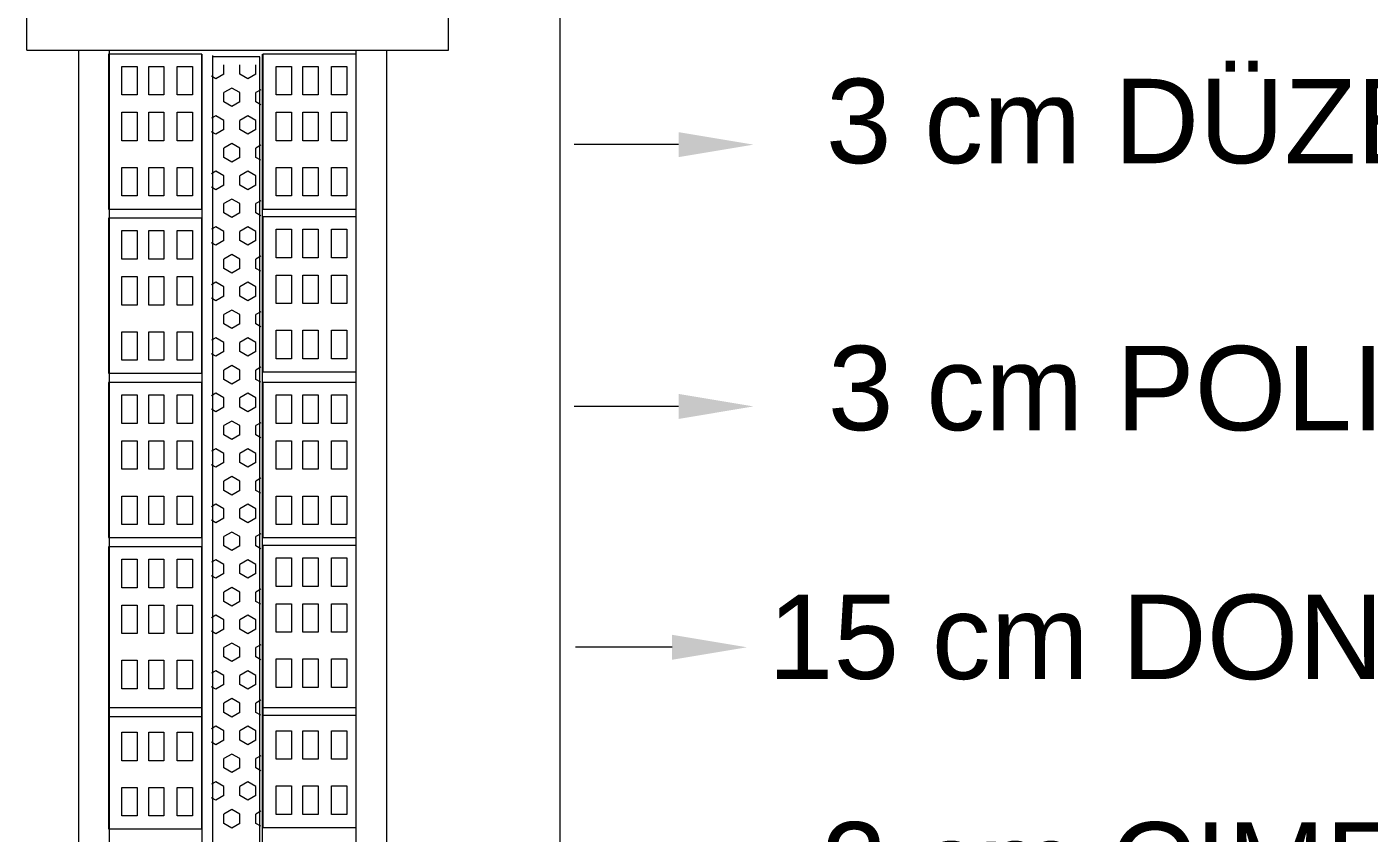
# Model space of a CAD drawing. Header units: inches. Extents: x -7543 to -822, y 102837 to 190349.
# Drawn here: x -822.4829 to -822.4285, y 102836.9954 to 102837.0281 of the extents above; entities that cross this region are included whole.
import ezdxf

# ---------------------------------------------------------------- set-up
doc = ezdxf.new("R2010")
doc.units = ezdxf.units.IN
doc.header["$MEASUREMENT"] = 0
doc.layers.add('PENCERE', color=7, linetype='Continuous', lineweight=18, true_color=0xffb360)
doc.styles.add('MAHAL', font='arial.ttf', dxfattribs={"height": 0.13})

msp = doc.modelspace()

# ---------------------------------------------------------------- linework, layer by layer
at = {"layer": 'PENCERE'}
for p, q in [((-822.461334, 102837.034157), (-822.461334, 102836.970395)), ((-822.482948, 102837.027145), (-822.482948, 102837.029645)), ((-822.465844, 102837.027145), (-822.465844, 102837.029645)), ((-822.482948, 102837.027145), (-822.465844, 102837.027145)), ((-822.480844, 102836.950395), (-822.480844, 102837.027145)), ((-822.479594, 102836.982145), (-822.479594, 102837.027145)), ((-822.469594, 102836.982145), (-822.469594, 102837.027145)), ((-822.468344, 102836.983395), (-822.468344, 102837.027145)), ((-822.475846, 102837.026989), (-822.479632, 102837.026989)), ((-822.479632, 102837.026989), (-822.479632, 102837.020705)), ((-822.479089, 102837.026489), (-822.478471, 102837.026489)), ((-822.479089, 102837.025329), (-822.479089, 102837.026489)), ((-822.478471, 102837.026489), (-822.478471, 102837.025329)), ((-822.478007, 102837.026489), (-822.477388, 102837.026489)), ((-822.478007, 102837.025329), (-822.478007, 102837.026489)), ((-822.477388, 102837.026489), (-822.477388, 102837.025329)), ((-822.476847, 102837.026489), (-822.476228, 102837.026489)), ((-822.476847, 102837.025329), (-822.476847, 102837.026489)), ((-822.476228, 102837.026489), (-822.476228, 102837.025329)), ((-822.475855, 102837.026989), (-822.475855, 102836.982119)), ((-822.475846, 102837.020705), (-822.475846, 102837.026989)), ((-822.475422, 102837.02693), (-822.475422, 102836.982009)), ((-822.473504, 102837.02687), (-822.475422, 102837.02687)), ((-822.474957, 102837.026173), (-822.474957, 102837.026548)), ((-822.474307, 102837.026173), (-822.474307, 102837.026548)), ((-822.473658, 102837.026173), (-822.473658, 102837.026548)), ((-822.473504, 102836.982009), (-822.473504, 102837.02687)), ((-822.473392, 102836.982119), (-822.473392, 102837.026989)), ((-822.469588, 102837.026989), (-822.473374, 102837.026989)), ((-822.473374, 102837.026989), (-822.473374, 102837.020705)), ((-822.472831, 102837.026489), (-822.472213, 102837.026489)), ((-822.472831, 102837.025329), (-822.472831, 102837.026489)), ((-822.472213, 102837.026489), (-822.472213, 102837.025329)), ((-822.471749, 102837.026489), (-822.47113, 102837.026489)), ((-822.471749, 102837.025329), (-822.471749, 102837.026489)), ((-822.47113, 102837.026489), (-822.47113, 102837.025329)), ((-822.470589, 102837.026489), (-822.46997, 102837.026489)), ((-822.470589, 102837.025329), (-822.470589, 102837.026489)), ((-822.46997, 102837.026489), (-822.46997, 102837.025329)), ((-822.469588, 102837.020705), (-822.469588, 102837.026989)), ((-822.475281, 102837.025985), (-822.475458, 102837.026087)), ((-822.474957, 102837.026173), (-822.475281, 102837.025985)), ((-822.473982, 102837.025985), (-822.474307, 102837.026173)), ((-822.473658, 102837.026173), (-822.473982, 102837.025985)), ((-822.474632, 102837.02561), (-822.474957, 102837.025423)), ((-822.474957, 102837.025048), (-822.474957, 102837.025423)), ((-822.474307, 102837.025423), (-822.474632, 102837.02561)), ((-822.474307, 102837.025048), (-822.474307, 102837.025423)), ((-822.473458, 102837.025538), (-822.473658, 102837.025423)), ((-822.473658, 102837.025048), (-822.473658, 102837.025423)), ((-822.478471, 102837.025329), (-822.479089, 102837.025329)), ((-822.477388, 102837.025329), (-822.478007, 102837.025329)), ((-822.476228, 102837.025329), (-822.476847, 102837.025329)), ((-822.474632, 102837.02486), (-822.474957, 102837.025048)), ((-822.474307, 102837.025048), (-822.474632, 102837.02486)), ((-822.473458, 102837.024933), (-822.473658, 102837.025048)), ((-822.472213, 102837.025329), (-822.472831, 102837.025329)), ((-822.47113, 102837.025329), (-822.471749, 102837.025329)), ((-822.46997, 102837.025329), (-822.470589, 102837.025329)), ((-822.479089, 102837.024634), (-822.478471, 102837.024634)), ((-822.479089, 102837.023474), (-822.479089, 102837.024634)), ((-822.478471, 102837.024634), (-822.478471, 102837.023474)), ((-822.478007, 102837.024634), (-822.477388, 102837.024634)), ((-822.478007, 102837.023474), (-822.478007, 102837.024634)), ((-822.477388, 102837.024634), (-822.477388, 102837.023474)), ((-822.476847, 102837.024634), (-822.476228, 102837.024634)), ((-822.476847, 102837.023474), (-822.476847, 102837.024634)), ((-822.476228, 102837.024634), (-822.476228, 102837.023474)), ((-822.475281, 102837.024485), (-822.475458, 102837.024383)), ((-822.474957, 102837.024298), (-822.475281, 102837.024485)), ((-822.474957, 102837.023923), (-822.474957, 102837.024298)), ((-822.473982, 102837.024485), (-822.474307, 102837.024298)), ((-822.474307, 102837.023923), (-822.474307, 102837.024298)), ((-822.473658, 102837.024298), (-822.473982, 102837.024485)), ((-822.473658, 102837.023923), (-822.473658, 102837.024298)), ((-822.472831, 102837.024634), (-822.472213, 102837.024634)), ((-822.472831, 102837.023474), (-822.472831, 102837.024634)), ((-822.472213, 102837.024634), (-822.472213, 102837.023474)), ((-822.471749, 102837.024634), (-822.47113, 102837.024634)), ((-822.471749, 102837.023474), (-822.471749, 102837.024634)), ((-822.47113, 102837.024634), (-822.47113, 102837.023474)), ((-822.470589, 102837.024634), (-822.46997, 102837.024634)), ((-822.470589, 102837.023474), (-822.470589, 102837.024634)), ((-822.46997, 102837.024634), (-822.46997, 102837.023474)), ((-822.475281, 102837.023735), (-822.475458, 102837.023837)), ((-822.474957, 102837.023923), (-822.475281, 102837.023735)), ((-822.473982, 102837.023735), (-822.474307, 102837.023923)), ((-822.473658, 102837.023923), (-822.473982, 102837.023735)), ((-822.478471, 102837.023474), (-822.479089, 102837.023474)), ((-822.477388, 102837.023474), (-822.478007, 102837.023474)), ((-822.476228, 102837.023474), (-822.476847, 102837.023474)), ((-822.474632, 102837.02336), (-822.474957, 102837.023173)), ((-822.474307, 102837.023173), (-822.474632, 102837.02336)), ((-822.473458, 102837.023288), (-822.473658, 102837.023173)), ((-822.472213, 102837.023474), (-822.472831, 102837.023474)), ((-822.47113, 102837.023474), (-822.471749, 102837.023474)), ((-822.46997, 102837.023474), (-822.470589, 102837.023474)), ((-822.456512, 102837.023314), (-822.460754, 102837.023314)), ((-822.474957, 102837.022798), (-822.474957, 102837.023173)), ((-822.474632, 102837.02261), (-822.474957, 102837.022798)), ((-822.474307, 102837.022798), (-822.474632, 102837.02261)), ((-822.474307, 102837.022798), (-822.474307, 102837.023173)), ((-822.473658, 102837.022798), (-822.473658, 102837.023173)), ((-822.473458, 102837.022683), (-822.473658, 102837.022798)), ((-822.479089, 102837.022392), (-822.478471, 102837.022392)), ((-822.479089, 102837.021233), (-822.479089, 102837.022392)), ((-822.478471, 102837.022392), (-822.478471, 102837.021233)), ((-822.478007, 102837.022392), (-822.477388, 102837.022392)), ((-822.478007, 102837.021233), (-822.478007, 102837.022392)), ((-822.477388, 102837.022392), (-822.477388, 102837.021233)), ((-822.476847, 102837.022392), (-822.476228, 102837.022392)), ((-822.476847, 102837.021233), (-822.476847, 102837.022392)), ((-822.476228, 102837.022392), (-822.476228, 102837.021233)), ((-822.475281, 102837.022235), (-822.475458, 102837.022133)), ((-822.474957, 102837.022048), (-822.475281, 102837.022235)), ((-822.473982, 102837.022235), (-822.474307, 102837.022048)), ((-822.473658, 102837.022048), (-822.473982, 102837.022235)), ((-822.472831, 102837.022392), (-822.472213, 102837.022392)), ((-822.472831, 102837.021233), (-822.472831, 102837.022392)), ((-822.472213, 102837.022392), (-822.472213, 102837.021233)), ((-822.471749, 102837.022392), (-822.47113, 102837.022392)), ((-822.471749, 102837.021233), (-822.471749, 102837.022392)), ((-822.47113, 102837.022392), (-822.47113, 102837.021233)), ((-822.470589, 102837.022392), (-822.46997, 102837.022392)), ((-822.470589, 102837.021233), (-822.470589, 102837.022392)), ((-822.46997, 102837.022392), (-822.46997, 102837.021233)), ((-822.475281, 102837.021485), (-822.475458, 102837.021587)), ((-822.474957, 102837.021673), (-822.475281, 102837.021485)), ((-822.474957, 102837.021673), (-822.474957, 102837.022048)), ((-822.474307, 102837.021673), (-822.474307, 102837.022048)), ((-822.473982, 102837.021485), (-822.474307, 102837.021673)), ((-822.473658, 102837.021673), (-822.473982, 102837.021485)), ((-822.473658, 102837.021673), (-822.473658, 102837.022048)), ((-822.478471, 102837.021233), (-822.479089, 102837.021233)), ((-822.477388, 102837.021233), (-822.478007, 102837.021233)), ((-822.476228, 102837.021233), (-822.476847, 102837.021233)), ((-822.474632, 102837.02111), (-822.474957, 102837.020923)), ((-822.474307, 102837.020923), (-822.474632, 102837.02111)), ((-822.473458, 102837.021038), (-822.473658, 102837.020923)), ((-822.472213, 102837.021233), (-822.472831, 102837.021233)), ((-822.47113, 102837.021233), (-822.471749, 102837.021233)), ((-822.46997, 102837.021233), (-822.470589, 102837.021233)), ((-822.479632, 102837.020705), (-822.475846, 102837.020705)), ((-822.474957, 102837.020548), (-822.474957, 102837.020923)), ((-822.474632, 102837.02036), (-822.474957, 102837.020548)), ((-822.474307, 102837.020548), (-822.474632, 102837.02036)), ((-822.474307, 102837.020548), (-822.474307, 102837.020923)), ((-822.473658, 102837.020548), (-822.473658, 102837.020923)), ((-822.473458, 102837.020433), (-822.473658, 102837.020548)), ((-822.473374, 102837.020705), (-822.469588, 102837.020705)), ((-822.475846, 102837.020328), (-822.479632, 102837.020328)), ((-822.479632, 102837.020328), (-822.479632, 102837.014044)), ((-822.475846, 102837.014044), (-822.475846, 102837.020328)), ((-822.475281, 102837.019985), (-822.475458, 102837.019883)), ((-822.474957, 102837.019798), (-822.475281, 102837.019985)), ((-822.473982, 102837.019985), (-822.474307, 102837.019798)), ((-822.473658, 102837.019798), (-822.473982, 102837.019985)), ((-822.473374, 102837.020384), (-822.473374, 102837.0141)), ((-822.469588, 102837.020384), (-822.473374, 102837.020384)), ((-822.469588, 102837.0141), (-822.469588, 102837.020384)), ((-822.479089, 102837.019828), (-822.478471, 102837.019828)), ((-822.479089, 102837.018668), (-822.479089, 102837.019828)), ((-822.478471, 102837.019828), (-822.478471, 102837.018668)), ((-822.478007, 102837.019828), (-822.477388, 102837.019828)), ((-822.478007, 102837.018668), (-822.478007, 102837.019828)), ((-822.477388, 102837.019828), (-822.477388, 102837.018668)), ((-822.476847, 102837.019828), (-822.476228, 102837.019828)), ((-822.476847, 102837.018668), (-822.476847, 102837.019828)), ((-822.476228, 102837.019828), (-822.476228, 102837.018668)), ((-822.474957, 102837.019423), (-822.475281, 102837.019235)), ((-822.474957, 102837.019423), (-822.474957, 102837.019798)), ((-822.474307, 102837.019423), (-822.474307, 102837.019798)), ((-822.473982, 102837.019235), (-822.474307, 102837.019423)), ((-822.473658, 102837.019423), (-822.473982, 102837.019235)), ((-822.473658, 102837.019423), (-822.473658, 102837.019798)), ((-822.472831, 102837.019884), (-822.472213, 102837.019884)), ((-822.472831, 102837.018724), (-822.472831, 102837.019884)), ((-822.472213, 102837.019884), (-822.472213, 102837.018724)), ((-822.471749, 102837.019884), (-822.47113, 102837.019884)), ((-822.471749, 102837.018724), (-822.471749, 102837.019884)), ((-822.47113, 102837.019884), (-822.47113, 102837.018724)), ((-822.470589, 102837.019884), (-822.46997, 102837.019884)), ((-822.470589, 102837.018724), (-822.470589, 102837.019884)), ((-822.46997, 102837.019884), (-822.46997, 102837.018724)), ((-822.475281, 102837.019235), (-822.475458, 102837.019337)), ((-822.474632, 102837.01886), (-822.474957, 102837.018673)), ((-822.474307, 102837.018673), (-822.474632, 102837.01886)), ((-822.478471, 102837.018668), (-822.479089, 102837.018668)), ((-822.477388, 102837.018668), (-822.478007, 102837.018668)), ((-822.476228, 102837.018668), (-822.476847, 102837.018668)), ((-822.474957, 102837.018298), (-822.474957, 102837.018673)), ((-822.474307, 102837.018298), (-822.474307, 102837.018673)), ((-822.473458, 102837.018788), (-822.473658, 102837.018673)), ((-822.473658, 102837.018298), (-822.473658, 102837.018673)), ((-822.472213, 102837.018724), (-822.472831, 102837.018724)), ((-822.47113, 102837.018724), (-822.471749, 102837.018724)), ((-822.46997, 102837.018724), (-822.470589, 102837.018724)), ((-822.479089, 102837.017973), (-822.478471, 102837.017973)), ((-822.479089, 102837.016813), (-822.479089, 102837.017973)), ((-822.478471, 102837.017973), (-822.478471, 102837.016813)), ((-822.478007, 102837.017973), (-822.477388, 102837.017973)), ((-822.478007, 102837.016813), (-822.478007, 102837.017973)), ((-822.477388, 102837.017973), (-822.477388, 102837.016813)), ((-822.476847, 102837.017973), (-822.476228, 102837.017973)), ((-822.476847, 102837.016813), (-822.476847, 102837.017973)), ((-822.476228, 102837.017973), (-822.476228, 102837.016813)), ((-822.474632, 102837.01811), (-822.474957, 102837.018298)), ((-822.474307, 102837.018298), (-822.474632, 102837.01811)), ((-822.473458, 102837.018183), (-822.473658, 102837.018298)), ((-822.472831, 102837.018029), (-822.472213, 102837.018029)), ((-822.472831, 102837.016869), (-822.472831, 102837.018029)), ((-822.472213, 102837.018029), (-822.472213, 102837.016869)), ((-822.471749, 102837.018029), (-822.47113, 102837.018029)), ((-822.471749, 102837.016869), (-822.471749, 102837.018029)), ((-822.47113, 102837.018029), (-822.47113, 102837.016869)), ((-822.470589, 102837.018029), (-822.46997, 102837.018029)), ((-822.470589, 102837.016869), (-822.470589, 102837.018029)), ((-822.46997, 102837.018029), (-822.46997, 102837.016869)), ((-822.475281, 102837.017735), (-822.475458, 102837.017633)), ((-822.474957, 102837.017548), (-822.475281, 102837.017735)), ((-822.474957, 102837.017173), (-822.474957, 102837.017548)), ((-822.473982, 102837.017735), (-822.474307, 102837.017548)), ((-822.474307, 102837.017173), (-822.474307, 102837.017548)), ((-822.473658, 102837.017548), (-822.473982, 102837.017735)), ((-822.473658, 102837.017173), (-822.473658, 102837.017548)), ((-822.478471, 102837.016813), (-822.479089, 102837.016813)), ((-822.477388, 102837.016813), (-822.478007, 102837.016813)), ((-822.476228, 102837.016813), (-822.476847, 102837.016813)), ((-822.475281, 102837.016985), (-822.475458, 102837.017087)), ((-822.474957, 102837.017173), (-822.475281, 102837.016985)), ((-822.473982, 102837.016985), (-822.474307, 102837.017173)), ((-822.473658, 102837.017173), (-822.473982, 102837.016985)), ((-822.472213, 102837.016869), (-822.472831, 102837.016869)), ((-822.47113, 102837.016869), (-822.471749, 102837.016869)), ((-822.46997, 102837.016869), (-822.470589, 102837.016869)), ((-822.474632, 102837.01661), (-822.474957, 102837.016423)), ((-822.474957, 102837.016048), (-822.474957, 102837.016423)), ((-822.474307, 102837.016423), (-822.474632, 102837.01661)), ((-822.474307, 102837.016048), (-822.474307, 102837.016423)), ((-822.473458, 102837.016538), (-822.473658, 102837.016423)), ((-822.473658, 102837.016048), (-822.473658, 102837.016423)), ((-822.479089, 102837.015731), (-822.478471, 102837.015731)), ((-822.479089, 102837.014572), (-822.479089, 102837.015731)), ((-822.478471, 102837.015731), (-822.478471, 102837.014572)), ((-822.478007, 102837.015731), (-822.477388, 102837.015731)), ((-822.478007, 102837.014572), (-822.478007, 102837.015731)), ((-822.477388, 102837.015731), (-822.477388, 102837.014572)), ((-822.476847, 102837.015731), (-822.476228, 102837.015731)), ((-822.476847, 102837.014572), (-822.476847, 102837.015731)), ((-822.476228, 102837.015731), (-822.476228, 102837.014572)), ((-822.474632, 102837.01586), (-822.474957, 102837.016048)), ((-822.474307, 102837.016048), (-822.474632, 102837.01586)), ((-822.473458, 102837.015933), (-822.473658, 102837.016048)), ((-822.472831, 102837.015787), (-822.472213, 102837.015787)), ((-822.472831, 102837.014628), (-822.472831, 102837.015787)), ((-822.472213, 102837.015787), (-822.472213, 102837.014628)), ((-822.471749, 102837.015787), (-822.47113, 102837.015787)), ((-822.471749, 102837.014628), (-822.471749, 102837.015787)), ((-822.47113, 102837.015787), (-822.47113, 102837.014628)), ((-822.470589, 102837.015787), (-822.46997, 102837.015787)), ((-822.470589, 102837.014628), (-822.470589, 102837.015787)), ((-822.46997, 102837.015787), (-822.46997, 102837.014628)), ((-822.475281, 102837.015485), (-822.475458, 102837.015383)), ((-822.474957, 102837.015298), (-822.475281, 102837.015485)), ((-822.474957, 102837.014923), (-822.474957, 102837.015298)), ((-822.473982, 102837.015485), (-822.474307, 102837.015298)), ((-822.474307, 102837.014923), (-822.474307, 102837.015298)), ((-822.473658, 102837.015298), (-822.473982, 102837.015485)), ((-822.473658, 102837.014923), (-822.473658, 102837.015298)), ((-822.478471, 102837.014572), (-822.479089, 102837.014572)), ((-822.477388, 102837.014572), (-822.478007, 102837.014572)), ((-822.476228, 102837.014572), (-822.476847, 102837.014572)), ((-822.475281, 102837.014735), (-822.475458, 102837.014837)), ((-822.474957, 102837.014923), (-822.475281, 102837.014735)), ((-822.473982, 102837.014735), (-822.474307, 102837.014923)), ((-822.473658, 102837.014923), (-822.473982, 102837.014735)), ((-822.472213, 102837.014628), (-822.472831, 102837.014628)), ((-822.47113, 102837.014628), (-822.471749, 102837.014628)), ((-822.46997, 102837.014628), (-822.470589, 102837.014628)), ((-822.479632, 102837.014044), (-822.475846, 102837.014044)), ((-822.474632, 102837.01436), (-822.474957, 102837.014173)), ((-822.474957, 102837.013798), (-822.474957, 102837.014173)), ((-822.474307, 102837.014173), (-822.474632, 102837.01436)), ((-822.474307, 102837.013798), (-822.474307, 102837.014173)), ((-822.473458, 102837.014288), (-822.473658, 102837.014173)), ((-822.473658, 102837.013798), (-822.473658, 102837.014173)), ((-822.473374, 102837.0141), (-822.469588, 102837.0141)), ((-822.475846, 102837.013667), (-822.479632, 102837.013667)), ((-822.479632, 102837.013667), (-822.479632, 102837.007383)), ((-822.475846, 102837.007383), (-822.475846, 102837.013667)), ((-822.474632, 102837.01361), (-822.474957, 102837.013798)), ((-822.474307, 102837.013798), (-822.474632, 102837.01361)), ((-822.473458, 102837.013683), (-822.473658, 102837.013798)), ((-822.473374, 102837.013667), (-822.473374, 102837.007383)), ((-822.469588, 102837.013667), (-822.473374, 102837.013667)), ((-822.469588, 102837.007383), (-822.469588, 102837.013667)), ((-822.479089, 102837.013167), (-822.478471, 102837.013167)), ((-822.479089, 102837.012007), (-822.479089, 102837.013167)), ((-822.478471, 102837.013167), (-822.478471, 102837.012007)), ((-822.478007, 102837.013167), (-822.477388, 102837.013167)), ((-822.478007, 102837.012007), (-822.478007, 102837.013167)), ((-822.477388, 102837.013167), (-822.477388, 102837.012007)), ((-822.476847, 102837.013167), (-822.476228, 102837.013167)), ((-822.476847, 102837.012007), (-822.476847, 102837.013167)), ((-822.476228, 102837.013167), (-822.476228, 102837.012007)), ((-822.475281, 102837.013235), (-822.475458, 102837.013133)), ((-822.474957, 102837.013048), (-822.475281, 102837.013235)), ((-822.474957, 102837.012673), (-822.474957, 102837.013048)), ((-822.473982, 102837.013235), (-822.474307, 102837.013048)), ((-822.474307, 102837.012673), (-822.474307, 102837.013048)), ((-822.473658, 102837.013048), (-822.473982, 102837.013235)), ((-822.473658, 102837.012673), (-822.473658, 102837.013048)), ((-822.472831, 102837.013167), (-822.472213, 102837.013167)), ((-822.472831, 102837.012007), (-822.472831, 102837.013167)), ((-822.472213, 102837.013167), (-822.472213, 102837.012007)), ((-822.471749, 102837.013167), (-822.47113, 102837.013167)), ((-822.471749, 102837.012007), (-822.471749, 102837.013167)), ((-822.47113, 102837.013167), (-822.47113, 102837.012007)), ((-822.470589, 102837.013167), (-822.46997, 102837.013167)), ((-822.470589, 102837.012007), (-822.470589, 102837.013167)), ((-822.46997, 102837.013167), (-822.46997, 102837.012007)), ((-822.475281, 102837.012485), (-822.475458, 102837.012587)), ((-822.474957, 102837.012673), (-822.475281, 102837.012485)), ((-822.473982, 102837.012485), (-822.474307, 102837.012673)), ((-822.473658, 102837.012673), (-822.473982, 102837.012485)), ((-822.456512, 102837.012702), (-822.460754, 102837.012702)), ((-822.478471, 102837.012007), (-822.479089, 102837.012007)), ((-822.477388, 102837.012007), (-822.478007, 102837.012007)), ((-822.476228, 102837.012007), (-822.476847, 102837.012007)), ((-822.474632, 102837.01211), (-822.474957, 102837.011923)), ((-822.474957, 102837.011548), (-822.474957, 102837.011923)), ((-822.474307, 102837.011923), (-822.474632, 102837.01211)), ((-822.474307, 102837.011548), (-822.474307, 102837.011923)), ((-822.473458, 102837.012038), (-822.473658, 102837.011923)), ((-822.473658, 102837.011548), (-822.473658, 102837.011923)), ((-822.472213, 102837.012007), (-822.472831, 102837.012007)), ((-822.47113, 102837.012007), (-822.471749, 102837.012007)), ((-822.46997, 102837.012007), (-822.470589, 102837.012007)), ((-822.479089, 102837.011312), (-822.478471, 102837.011312)), ((-822.479089, 102837.010152), (-822.479089, 102837.011312)), ((-822.478471, 102837.011312), (-822.478471, 102837.010152)), ((-822.478007, 102837.011312), (-822.477388, 102837.011312)), ((-822.478007, 102837.010152), (-822.478007, 102837.011312)), ((-822.477388, 102837.011312), (-822.477388, 102837.010152)), ((-822.476847, 102837.011312), (-822.476228, 102837.011312)), ((-822.476847, 102837.010152), (-822.476847, 102837.011312)), ((-822.476228, 102837.011312), (-822.476228, 102837.010152)), ((-822.474632, 102837.01136), (-822.474957, 102837.011548)), ((-822.474307, 102837.011548), (-822.474632, 102837.01136)), ((-822.473458, 102837.011433), (-822.473658, 102837.011548)), ((-822.472831, 102837.011312), (-822.472213, 102837.011312)), ((-822.472831, 102837.010152), (-822.472831, 102837.011312)), ((-822.472213, 102837.011312), (-822.472213, 102837.010152)), ((-822.471749, 102837.011312), (-822.47113, 102837.011312)), ((-822.471749, 102837.010152), (-822.471749, 102837.011312)), ((-822.47113, 102837.011312), (-822.47113, 102837.010152)), ((-822.470589, 102837.011312), (-822.46997, 102837.011312)), ((-822.470589, 102837.010152), (-822.470589, 102837.011312)), ((-822.46997, 102837.011312), (-822.46997, 102837.010152)), ((-822.475281, 102837.010985), (-822.475458, 102837.010883)), ((-822.474957, 102837.010798), (-822.475281, 102837.010985)), ((-822.474957, 102837.010423), (-822.474957, 102837.010798)), ((-822.473982, 102837.010985), (-822.474307, 102837.010798)), ((-822.474307, 102837.010423), (-822.474307, 102837.010798)), ((-822.473658, 102837.010798), (-822.473982, 102837.010985)), ((-822.473658, 102837.010423), (-822.473658, 102837.010798)), ((-822.478471, 102837.010152), (-822.479089, 102837.010152)), ((-822.477388, 102837.010152), (-822.478007, 102837.010152)), ((-822.476228, 102837.010152), (-822.476847, 102837.010152)), ((-822.475281, 102837.010235), (-822.475458, 102837.010337)), ((-822.474957, 102837.010423), (-822.475281, 102837.010235)), ((-822.473982, 102837.010235), (-822.474307, 102837.010423)), ((-822.473658, 102837.010423), (-822.473982, 102837.010235)), ((-822.472213, 102837.010152), (-822.472831, 102837.010152)), ((-822.47113, 102837.010152), (-822.471749, 102837.010152)), ((-822.46997, 102837.010152), (-822.470589, 102837.010152)), ((-822.474632, 102837.00986), (-822.474957, 102837.009673)), ((-822.474957, 102837.009298), (-822.474957, 102837.009673)), ((-822.474307, 102837.009673), (-822.474632, 102837.00986)), ((-822.474307, 102837.009298), (-822.474307, 102837.009673)), ((-822.473458, 102837.009788), (-822.473658, 102837.009673)), ((-822.473658, 102837.009298), (-822.473658, 102837.009673)), ((-822.479089, 102837.00907), (-822.478471, 102837.00907)), ((-822.479089, 102837.007911), (-822.479089, 102837.00907)), ((-822.478471, 102837.00907), (-822.478471, 102837.007911)), ((-822.478007, 102837.00907), (-822.477388, 102837.00907)), ((-822.478007, 102837.007911), (-822.478007, 102837.00907)), ((-822.477388, 102837.00907), (-822.477388, 102837.007911)), ((-822.476847, 102837.00907), (-822.476228, 102837.00907)), ((-822.476847, 102837.007911), (-822.476847, 102837.00907)), ((-822.476228, 102837.00907), (-822.476228, 102837.007911)), ((-822.474632, 102837.00911), (-822.474957, 102837.009298)), ((-822.474307, 102837.009298), (-822.474632, 102837.00911)), ((-822.473458, 102837.009183), (-822.473658, 102837.009298)), ((-822.472831, 102837.00907), (-822.472213, 102837.00907)), ((-822.472831, 102837.007911), (-822.472831, 102837.00907)), ((-822.472213, 102837.00907), (-822.472213, 102837.007911)), ((-822.471749, 102837.00907), (-822.47113, 102837.00907)), ((-822.471749, 102837.007911), (-822.471749, 102837.00907)), ((-822.47113, 102837.00907), (-822.47113, 102837.007911)), ((-822.470589, 102837.00907), (-822.46997, 102837.00907)), ((-822.470589, 102837.007911), (-822.470589, 102837.00907)), ((-822.46997, 102837.00907), (-822.46997, 102837.007911)), ((-822.475281, 102837.008735), (-822.475458, 102837.008633)), ((-822.474957, 102837.008548), (-822.475281, 102837.008735)), ((-822.474957, 102837.008173), (-822.474957, 102837.008548)), ((-822.473982, 102837.008735), (-822.474307, 102837.008548)), ((-822.474307, 102837.008173), (-822.474307, 102837.008548)), ((-822.473658, 102837.008548), (-822.473982, 102837.008735)), ((-822.473658, 102837.008173), (-822.473658, 102837.008548)), ((-822.475281, 102837.007985), (-822.475458, 102837.008087)), ((-822.474957, 102837.008173), (-822.475281, 102837.007985)), ((-822.473982, 102837.007985), (-822.474307, 102837.008173)), ((-822.473658, 102837.008173), (-822.473982, 102837.007985)), ((-822.478471, 102837.007911), (-822.479089, 102837.007911)), ((-822.477388, 102837.007911), (-822.478007, 102837.007911)), ((-822.476228, 102837.007911), (-822.476847, 102837.007911)), ((-822.474632, 102837.00761), (-822.474957, 102837.007423)), ((-822.474957, 102837.007048), (-822.474957, 102837.007423)), ((-822.474307, 102837.007423), (-822.474632, 102837.00761)), ((-822.474307, 102837.007048), (-822.474307, 102837.007423)), ((-822.473458, 102837.007538), (-822.473658, 102837.007423)), ((-822.473658, 102837.007048), (-822.473658, 102837.007423)), ((-822.472213, 102837.007911), (-822.472831, 102837.007911)), ((-822.47113, 102837.007911), (-822.471749, 102837.007911)), ((-822.46997, 102837.007911), (-822.470589, 102837.007911)), ((-822.479632, 102837.007383), (-822.475846, 102837.007383)), ((-822.479632, 102837.007006), (-822.479632, 102837.000721)), ((-822.475846, 102837.007006), (-822.479632, 102837.007006)), ((-822.475846, 102837.000721), (-822.475846, 102837.007006)), ((-822.474632, 102837.00686), (-822.474957, 102837.007048)), ((-822.474307, 102837.007048), (-822.474632, 102837.00686)), ((-822.473458, 102837.006933), (-822.473658, 102837.007048)), ((-822.473374, 102837.007383), (-822.469588, 102837.007383)), ((-822.469588, 102837.007062), (-822.473374, 102837.007062)), ((-822.473374, 102837.007062), (-822.473374, 102837.000777)), ((-822.469588, 102837.000777), (-822.469588, 102837.007062)), ((-822.479089, 102837.006506), (-822.478471, 102837.006506)), ((-822.479089, 102837.005346), (-822.479089, 102837.006506)), ((-822.478471, 102837.006506), (-822.478471, 102837.005346)), ((-822.478007, 102837.006506), (-822.477388, 102837.006506)), ((-822.478007, 102837.005346), (-822.478007, 102837.006506)), ((-822.477388, 102837.006506), (-822.477388, 102837.005346)), ((-822.476847, 102837.006506), (-822.476228, 102837.006506)), ((-822.476847, 102837.005346), (-822.476847, 102837.006506)), ((-822.476228, 102837.006506), (-822.476228, 102837.005346)), ((-822.475281, 102837.006485), (-822.475458, 102837.006383)), ((-822.474957, 102837.006298), (-822.475281, 102837.006485)), ((-822.473982, 102837.006485), (-822.474307, 102837.006298)), ((-822.473658, 102837.006298), (-822.473982, 102837.006485)), ((-822.472831, 102837.006562), (-822.472213, 102837.006562)), ((-822.472831, 102837.005402), (-822.472831, 102837.006562)), ((-822.472213, 102837.006562), (-822.472213, 102837.005402)), ((-822.471749, 102837.006562), (-822.47113, 102837.006562)), ((-822.471749, 102837.005402), (-822.471749, 102837.006562)), ((-822.47113, 102837.006562), (-822.47113, 102837.005402)), ((-822.470589, 102837.006562), (-822.46997, 102837.006562)), ((-822.470589, 102837.005402), (-822.470589, 102837.006562)), ((-822.46997, 102837.006562), (-822.46997, 102837.005402)), ((-822.475281, 102837.005735), (-822.475458, 102837.005837)), ((-822.474957, 102837.005923), (-822.475281, 102837.005735)), ((-822.474957, 102837.005923), (-822.474957, 102837.006298)), ((-822.474307, 102837.005923), (-822.474307, 102837.006298)), ((-822.473982, 102837.005735), (-822.474307, 102837.005923)), ((-822.473658, 102837.005923), (-822.473982, 102837.005735)), ((-822.473658, 102837.005923), (-822.473658, 102837.006298)), ((-822.478471, 102837.005346), (-822.479089, 102837.005346)), ((-822.477388, 102837.005346), (-822.478007, 102837.005346)), ((-822.476228, 102837.005346), (-822.476847, 102837.005346)), ((-822.474632, 102837.00536), (-822.474957, 102837.005173)), ((-822.474307, 102837.005173), (-822.474632, 102837.00536)), ((-822.473458, 102837.005288), (-822.473658, 102837.005173)), ((-822.472213, 102837.005402), (-822.472831, 102837.005402)), ((-822.47113, 102837.005402), (-822.471749, 102837.005402)), ((-822.46997, 102837.005402), (-822.470589, 102837.005402)), ((-822.474957, 102837.004798), (-822.474957, 102837.005173)), ((-822.474632, 102837.00461), (-822.474957, 102837.004798)), ((-822.474307, 102837.004798), (-822.474632, 102837.00461)), ((-822.474307, 102837.004798), (-822.474307, 102837.005173)), ((-822.473658, 102837.004798), (-822.473658, 102837.005173)), ((-822.473458, 102837.004683), (-822.473658, 102837.004798)), ((-822.472831, 102837.004706), (-822.472213, 102837.004706)), ((-822.472831, 102837.003547), (-822.472831, 102837.004706)), ((-822.472213, 102837.004706), (-822.472213, 102837.003547)), ((-822.471749, 102837.004706), (-822.47113, 102837.004706)), ((-822.471749, 102837.003547), (-822.471749, 102837.004706)), ((-822.47113, 102837.004706), (-822.47113, 102837.003547)), ((-822.470589, 102837.004706), (-822.46997, 102837.004706)), ((-822.470589, 102837.003547), (-822.470589, 102837.004706)), ((-822.46997, 102837.004706), (-822.46997, 102837.003547)), ((-822.479089, 102837.00465), (-822.478471, 102837.00465)), ((-822.479089, 102837.003491), (-822.479089, 102837.00465)), ((-822.478471, 102837.00465), (-822.478471, 102837.003491)), ((-822.478007, 102837.00465), (-822.477388, 102837.00465)), ((-822.478007, 102837.003491), (-822.478007, 102837.00465)), ((-822.477388, 102837.00465), (-822.477388, 102837.003491)), ((-822.476847, 102837.00465), (-822.476228, 102837.00465)), ((-822.476847, 102837.003491), (-822.476847, 102837.00465)), ((-822.476228, 102837.00465), (-822.476228, 102837.003491)), ((-822.475281, 102837.004235), (-822.475458, 102837.004133)), ((-822.474957, 102837.004048), (-822.475281, 102837.004235)), ((-822.473982, 102837.004235), (-822.474307, 102837.004048)), ((-822.473658, 102837.004048), (-822.473982, 102837.004235)), ((-822.474957, 102837.003673), (-822.475281, 102837.003485)), ((-822.474957, 102837.003673), (-822.474957, 102837.004048)), ((-822.474307, 102837.003673), (-822.474307, 102837.004048)), ((-822.473982, 102837.003485), (-822.474307, 102837.003673)), ((-822.473658, 102837.003673), (-822.473982, 102837.003485)), ((-822.473658, 102837.003673), (-822.473658, 102837.004048)), ((-822.478471, 102837.003491), (-822.479089, 102837.003491)), ((-822.477388, 102837.003491), (-822.478007, 102837.003491)), ((-822.476228, 102837.003491), (-822.476847, 102837.003491)), ((-822.475281, 102837.003485), (-822.475458, 102837.003587)), ((-822.474632, 102837.00311), (-822.474957, 102837.002923)), ((-822.474307, 102837.002923), (-822.474632, 102837.00311)), ((-822.472213, 102837.003547), (-822.472831, 102837.003547)), ((-822.47113, 102837.003547), (-822.471749, 102837.003547)), ((-822.46997, 102837.003547), (-822.470589, 102837.003547)), ((-822.474957, 102837.002548), (-822.474957, 102837.002923)), ((-822.474632, 102837.00236), (-822.474957, 102837.002548)), ((-822.474307, 102837.002548), (-822.474632, 102837.00236)), ((-822.474307, 102837.002548), (-822.474307, 102837.002923)), ((-822.473458, 102837.003038), (-822.473658, 102837.002923)), ((-822.473658, 102837.002548), (-822.473658, 102837.002923)), ((-822.473458, 102837.002433), (-822.473658, 102837.002548)), ((-822.456777, 102837.002938), (-822.460696, 102837.002938)), ((-822.479089, 102837.002409), (-822.478471, 102837.002409)), ((-822.479089, 102837.00125), (-822.479089, 102837.002409)), ((-822.478471, 102837.002409), (-822.478471, 102837.00125)), ((-822.478007, 102837.002409), (-822.477388, 102837.002409)), ((-822.478007, 102837.00125), (-822.478007, 102837.002409)), ((-822.477388, 102837.002409), (-822.477388, 102837.00125)), ((-822.476847, 102837.002409), (-822.476228, 102837.002409)), ((-822.476847, 102837.00125), (-822.476847, 102837.002409)), ((-822.476228, 102837.002409), (-822.476228, 102837.00125)), ((-822.475281, 102837.001985), (-822.475458, 102837.001883)), ((-822.474957, 102837.001798), (-822.475281, 102837.001985)), ((-822.473982, 102837.001985), (-822.474307, 102837.001798)), ((-822.473658, 102837.001798), (-822.473982, 102837.001985)), ((-822.472831, 102837.002465), (-822.472213, 102837.002465)), ((-822.472831, 102837.001306), (-822.472831, 102837.002465)), ((-822.472213, 102837.002465), (-822.472213, 102837.001306)), ((-822.471749, 102837.002465), (-822.47113, 102837.002465)), ((-822.471749, 102837.001306), (-822.471749, 102837.002465)), ((-822.47113, 102837.002465), (-822.47113, 102837.001306)), ((-822.470589, 102837.002465), (-822.46997, 102837.002465)), ((-822.470589, 102837.001306), (-822.470589, 102837.002465)), ((-822.46997, 102837.002465), (-822.46997, 102837.001306)), ((-822.479632, 102837.001856), (-822.479632, 102836.995572)), ((-822.475846, 102836.995572), (-822.475846, 102837.001856)), ((-822.474957, 102837.001423), (-822.474957, 102837.001798)), ((-822.474307, 102837.001423), (-822.474307, 102837.001798)), ((-822.473658, 102837.001423), (-822.473658, 102837.001798)), ((-822.473374, 102837.001912), (-822.473374, 102836.995628)), ((-822.469588, 102836.995628), (-822.469588, 102837.001912)), ((-822.478471, 102837.00125), (-822.479089, 102837.00125)), ((-822.477388, 102837.00125), (-822.478007, 102837.00125)), ((-822.476228, 102837.00125), (-822.476847, 102837.00125)), ((-822.475281, 102837.001235), (-822.475458, 102837.001337)), ((-822.474957, 102837.001423), (-822.475281, 102837.001235)), ((-822.473982, 102837.001235), (-822.474307, 102837.001423)), ((-822.473658, 102837.001423), (-822.473982, 102837.001235)), ((-822.472213, 102837.001306), (-822.472831, 102837.001306)), ((-822.47113, 102837.001306), (-822.471749, 102837.001306)), ((-822.46997, 102837.001306), (-822.470589, 102837.001306)), ((-822.479632, 102837.000498), (-822.475846, 102837.000498)), ((-822.474632, 102837.00086), (-822.474957, 102837.000673)), ((-822.474957, 102837.000298), (-822.474957, 102837.000673)), ((-822.474307, 102837.000673), (-822.474632, 102837.00086)), ((-822.474307, 102837.000298), (-822.474307, 102837.000673)), ((-822.473458, 102837.000788), (-822.473658, 102837.000673)), ((-822.473658, 102837.000298), (-822.473658, 102837.000673)), ((-822.473374, 102837.000498), (-822.469588, 102837.000498)), ((-822.475846, 102837.000121), (-822.479632, 102837.000121)), ((-822.474632, 102837.00011), (-822.474957, 102837.000298)), ((-822.474307, 102837.000298), (-822.474632, 102837.00011)), ((-822.473458, 102837.000183), (-822.473658, 102837.000298)), ((-822.469588, 102837.000177), (-822.473374, 102837.000177)), ((-822.479089, 102836.999501), (-822.478471, 102836.999501)), ((-822.479089, 102836.998341), (-822.479089, 102836.999501)), ((-822.478471, 102836.999501), (-822.478471, 102836.998341)), ((-822.478007, 102836.999501), (-822.477388, 102836.999501)), ((-822.478007, 102836.998341), (-822.478007, 102836.999501)), ((-822.477388, 102836.999501), (-822.477388, 102836.998341)), ((-822.476847, 102836.999501), (-822.476228, 102836.999501)), ((-822.476847, 102836.998341), (-822.476847, 102836.999501)), ((-822.476228, 102836.999501), (-822.476228, 102836.998341)), ((-822.475281, 102836.999735), (-822.475458, 102836.999633)), ((-822.474957, 102836.999548), (-822.475281, 102836.999735)), ((-822.474957, 102836.999173), (-822.474957, 102836.999548)), ((-822.473982, 102836.999735), (-822.474307, 102836.999548)), ((-822.474307, 102836.999173), (-822.474307, 102836.999548)), ((-822.473658, 102836.999548), (-822.473982, 102836.999735)), ((-822.473658, 102836.999173), (-822.473658, 102836.999548)), ((-822.472831, 102836.999557), (-822.472213, 102836.999557)), ((-822.472831, 102836.998397), (-822.472831, 102836.999557)), ((-822.472213, 102836.999557), (-822.472213, 102836.998397)), ((-822.471749, 102836.999557), (-822.47113, 102836.999557)), ((-822.471749, 102836.998397), (-822.471749, 102836.999557)), ((-822.47113, 102836.999557), (-822.47113, 102836.998397)), ((-822.470589, 102836.999557), (-822.46997, 102836.999557)), ((-822.470589, 102836.998397), (-822.470589, 102836.999557)), ((-822.46997, 102836.999557), (-822.46997, 102836.998397)), ((-822.475281, 102836.998985), (-822.475458, 102836.999087)), ((-822.474957, 102836.999173), (-822.475281, 102836.998985)), ((-822.473982, 102836.998985), (-822.474307, 102836.999173)), ((-822.473658, 102836.999173), (-822.473982, 102836.998985)), ((-822.478471, 102836.998341), (-822.479089, 102836.998341)), ((-822.477388, 102836.998341), (-822.478007, 102836.998341)), ((-822.476228, 102836.998341), (-822.476847, 102836.998341)), ((-822.474632, 102836.99861), (-822.474957, 102836.998423)), ((-822.474957, 102836.998048), (-822.474957, 102836.998423)), ((-822.474307, 102836.998423), (-822.474632, 102836.99861)), ((-822.474307, 102836.998048), (-822.474307, 102836.998423)), ((-822.473458, 102836.998538), (-822.473658, 102836.998423)), ((-822.473658, 102836.998048), (-822.473658, 102836.998423)), ((-822.472213, 102836.998397), (-822.472831, 102836.998397)), ((-822.47113, 102836.998397), (-822.471749, 102836.998397)), ((-822.46997, 102836.998397), (-822.470589, 102836.998397)), ((-822.474632, 102836.99786), (-822.474957, 102836.998048)), ((-822.474307, 102836.998048), (-822.474632, 102836.99786)), ((-822.473458, 102836.997933), (-822.473658, 102836.998048)), ((-822.479089, 102836.997259), (-822.478471, 102836.997259)), ((-822.479089, 102836.9961), (-822.479089, 102836.997259)), ((-822.478471, 102836.997259), (-822.478471, 102836.9961)), ((-822.478007, 102836.997259), (-822.477388, 102836.997259)), ((-822.478007, 102836.9961), (-822.478007, 102836.997259)), ((-822.477388, 102836.997259), (-822.477388, 102836.9961)), ((-822.476847, 102836.997259), (-822.476228, 102836.997259)), ((-822.476847, 102836.9961), (-822.476847, 102836.997259)), ((-822.476228, 102836.997259), (-822.476228, 102836.9961)), ((-822.475281, 102836.997485), (-822.475458, 102836.997383)), ((-822.474957, 102836.997298), (-822.475281, 102836.997485)), ((-822.474957, 102836.996923), (-822.474957, 102836.997298)), ((-822.473982, 102836.997485), (-822.474307, 102836.997298)), ((-822.474307, 102836.996923), (-822.474307, 102836.997298)), ((-822.473658, 102836.997298), (-822.473982, 102836.997485)), ((-822.473658, 102836.996923), (-822.473658, 102836.997298)), ((-822.472831, 102836.997315), (-822.472213, 102836.997315)), ((-822.472831, 102836.996156), (-822.472831, 102836.997315)), ((-822.472213, 102836.997315), (-822.472213, 102836.996156)), ((-822.471749, 102836.997315), (-822.47113, 102836.997315)), ((-822.471749, 102836.996156), (-822.471749, 102836.997315)), ((-822.47113, 102836.997315), (-822.47113, 102836.996156)), ((-822.470589, 102836.997315), (-822.46997, 102836.997315)), ((-822.470589, 102836.996156), (-822.470589, 102836.997315)), ((-822.46997, 102836.997315), (-822.46997, 102836.996156)), ((-822.475281, 102836.996735), (-822.475458, 102836.996837)), ((-822.474957, 102836.996923), (-822.475281, 102836.996735)), ((-822.473982, 102836.996735), (-822.474307, 102836.996923)), ((-822.473658, 102836.996923), (-822.473982, 102836.996735)), ((-822.478471, 102836.9961), (-822.479089, 102836.9961)), ((-822.477388, 102836.9961), (-822.478007, 102836.9961)), ((-822.476228, 102836.9961), (-822.476847, 102836.9961)), ((-822.474632, 102836.99636), (-822.474957, 102836.996173)), ((-822.474957, 102836.995798), (-822.474957, 102836.996173)), ((-822.474307, 102836.996173), (-822.474632, 102836.99636)), ((-822.474307, 102836.995798), (-822.474307, 102836.996173)), ((-822.473458, 102836.996288), (-822.473658, 102836.996173)), ((-822.473658, 102836.995798), (-822.473658, 102836.996173)), ((-822.472213, 102836.996156), (-822.472831, 102836.996156)), ((-822.47113, 102836.996156), (-822.471749, 102836.996156)), ((-822.46997, 102836.996156), (-822.470589, 102836.996156)), ((-822.479632, 102836.995572), (-822.475846, 102836.995572)), ((-822.474632, 102836.99561), (-822.474957, 102836.995798)), ((-822.474307, 102836.995798), (-822.474632, 102836.99561)), ((-822.473458, 102836.995683), (-822.473658, 102836.995798)), ((-822.473374, 102836.995628), (-822.469588, 102836.995628))]:
    msp.add_line(p, q, dxfattribs=at)
for points in [[(-822.456512, 102837.02382), (-822.453474, 102837.023314), (-822.456512, 102837.022808)], [(-822.456512, 102837.013208), (-822.453474, 102837.012702), (-822.456512, 102837.012195)], [(-822.456777, 102837.003444), (-822.453739, 102837.002938), (-822.456777, 102837.002432)]]:
    msp.add_solid(points, dxfattribs=at)

# ---------------------------------------------------------------- texts
at = {"layer": 'PENCERE', "style": 'MAHAL'}
for s, p in [('3 cm DÜZELTME(TESVIYE SAPI)', (-822.450537, 102837.022566)), ('3 cm POLIÜRETAN  SERT KÖPÜK', (-822.450457, 102837.01174)), ('15 cm DONATILI BETON', (-822.45289, 102837.001655)), ('2 cm ÇIMENTO HARCLI DIS  SIVA', (-822.450726, 102836.992429))]:
    msp.add_text(s, height=0.00342225, rotation=359.9794, dxfattribs=at).set_placement(p)

doc.saveas('drawing.dxf')
